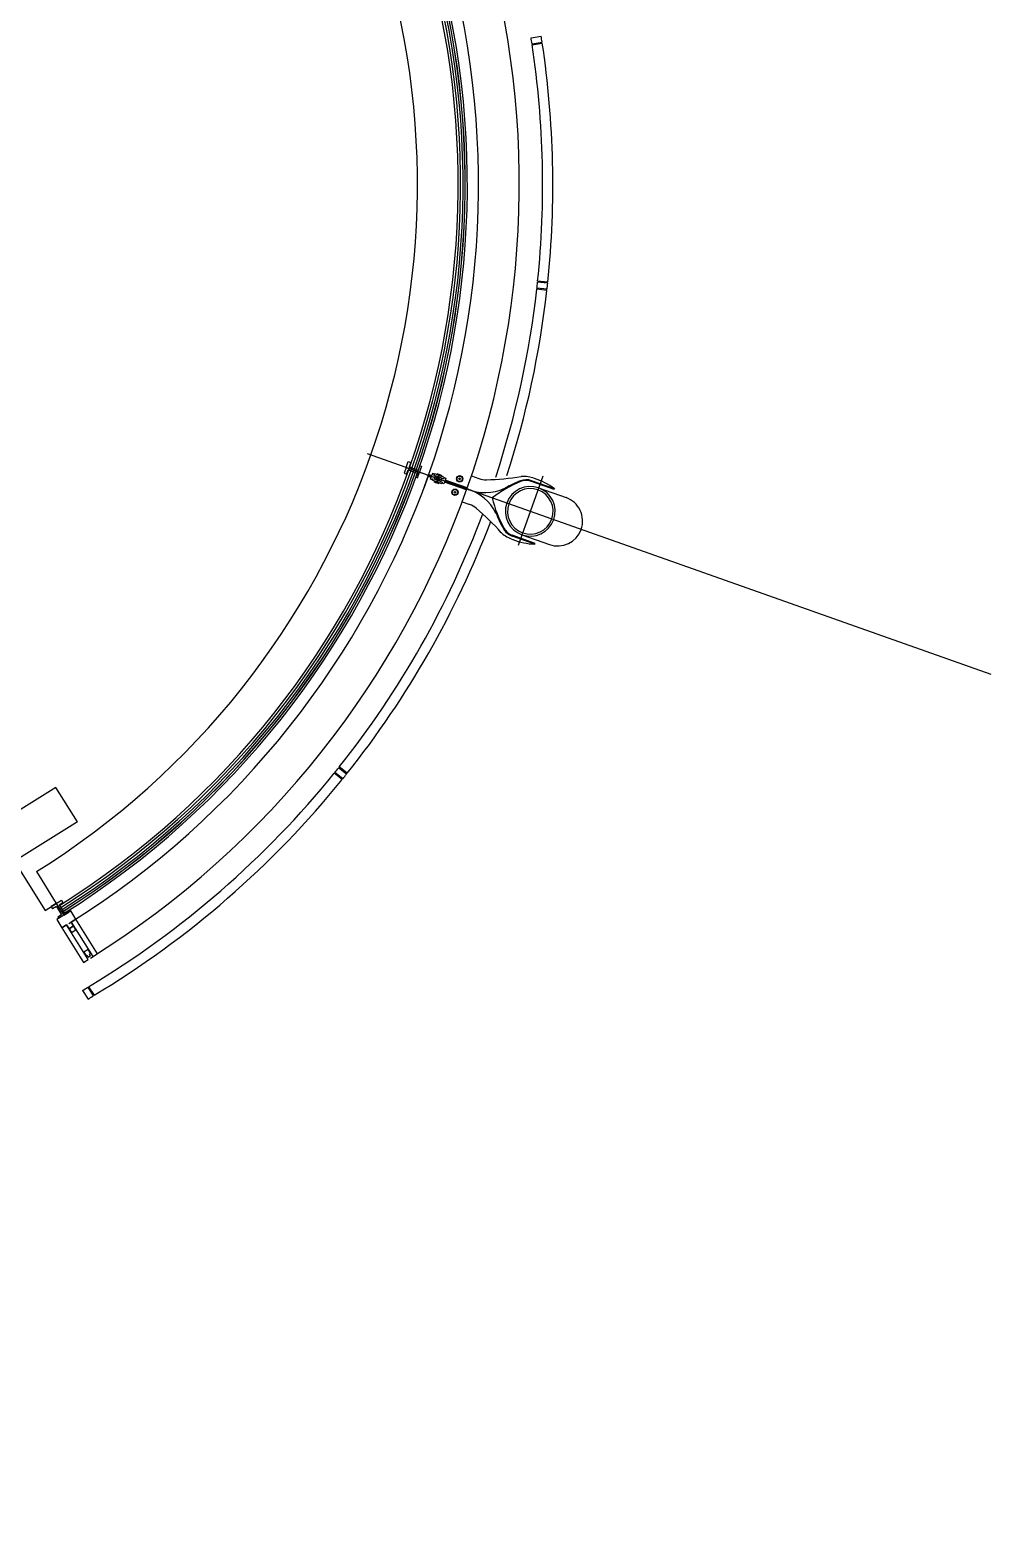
# Model space of a CAD drawing. Extents: x 809487 to 809680, y 818779 to 819225.
# Drawn here: x 809539.8 to 809544.52, y 819044.32 to 819051.67 of the extents above; entities that cross this region are included whole.
import ezdxf

# ---------------------------------------------------------------- set-up
doc = ezdxf.new("R2010")
doc.units = 0
for name, color, linetype in [('F-RC', 7, 'Continuous'), ('MAJ214__', 7, 'Continuous'), ('MAJ270__', 7, 'Continuous'), ('MAJ292__', 7, 'Continuous'), ('MAJ314__scope', 7, 'Continuous'), ('Plan Grid', 7, 'Continuous')]:
    doc.layers.add(name, color=color, linetype=linetype)

msp = doc.modelspace()

# ---------------------------------------------------------------- linework, layer by layer
at = {"layer": 'F-RC'}
for p, q in [((809542.2618, 819051.6292), (809542.3112, 819051.6371)), ((809542.2664, 819051.5996), (809542.3158, 819051.6074)), ((809542.2672, 819051.5946), (809542.3166, 819051.6025)), ((809542.3395, 819050.3893), (809542.2897, 819050.3947)), ((809542.34, 819050.3943), (809542.2903, 819050.3997)), ((809542.3432, 819050.4241), (809542.2935, 819050.4295)), ((809542.3438, 819050.4291), (809542.294, 819050.4345)), ((809541.3563, 819048.0154), (809541.3173, 819048.0467)), ((809541.3594, 819048.0193), (809541.3204, 819048.0506)), ((809541.3344, 819047.9881), (809541.2953, 819048.0194)), ((809541.3375, 819047.992), (809541.2985, 819048.0233)), ((809540.0604, 819046.9527), (809540.0873, 819046.9106)), ((809540.0856, 819046.9689), (809540.1125, 819046.9268)), ((809540.0898, 819046.9717), (809540.1167, 819046.9295))]:
    msp.add_line(p, q, dxfattribs=at)
for centre, radius, start, end in [((809537.7267, 819050.9092), 4.642, 8.65148, 9.02178), ((809537.7267, 819050.9092), 4.592, 8.64745, 9.02178), ((809537.7267, 819050.9092), 4.592, 354.06627, 8.58506), ((809537.7267, 819050.9092), 4.594, 8.58525, 8.64761), ((809537.7267, 819050.9092), 4.64, 8.58958, 8.65132), ((809537.7267, 819050.9092), 4.642, 354.06358, 8.58977), ((809537.7267, 819050.9092), 4.592, 341.76541, 353.56718), ((809537.7267, 819050.9092), 4.642, 342.08181, 353.56987), ((809537.7267, 819050.9092), 4.592, 353.62957, 354.00389), ((809537.7267, 819050.9092), 4.594, 353.56729, 353.62965), ((809537.7267, 819050.9092), 4.594, 354.00381, 354.06617), ((809537.7267, 819050.9092), 4.64, 353.56976, 353.6315), ((809537.7267, 819050.9092), 4.642, 353.63158, 354.00187), ((809537.7267, 819050.9092), 4.64, 354.00195, 354.06369), ((809537.7267, 819050.9092), 4.592, 321.50018, 339.37853), ((809537.7267, 819050.9092), 4.642, 321.49749, 339.11779), ((809537.7267, 819050.9092), 4.592, 321.06347, 321.43779), ((809537.7267, 819050.9092), 4.594, 321.43771, 321.50007), ((809537.7267, 819050.9092), 4.592, 300.97013, 321.00108), ((809537.7267, 819050.9092), 4.642, 300.98787, 321.00377), ((809537.7267, 819050.9092), 4.594, 321.00119, 321.06355), ((809537.7267, 819050.9092), 4.64, 321.00366, 321.06541), ((809537.7267, 819050.9092), 4.642, 321.06549, 321.43578), ((809537.7267, 819050.9092), 4.64, 321.43586, 321.4976), ((809537.5852, 819050.8205), 4.592, 302.6167, 302.99102), ((809537.5852, 819050.8205), 4.594, 302.99086, 303.05322), ((809537.5852, 819050.8205), 4.642, 302.6167, 302.98699), ((809537.5852, 819050.8205), 4.64, 302.98715, 303.04889)]:
    msp.add_arc(centre, radius, start, end, dxfattribs=at)
at = {"layer": 'MAJ214__'}
for p, q in [((809541.7567, 819049.4769), (809541.7709, 819049.4719)), ((809541.7601, 819049.4863), (809541.7742, 819049.4813)), ((809541.7675, 819049.4625), (809541.7709, 819049.4719)), ((809541.7779, 819049.4588), (809541.7675, 819049.4625)), ((809541.7776, 819049.4907), (809541.7742, 819049.4813)), ((809541.7879, 819049.4871), (809541.7776, 819049.4907)), ((809541.7782, 819049.4574), (809541.822, 819049.4418)), ((809541.7796, 819049.4648), (809541.7872, 819049.4621)), ((809541.8179, 819049.4513), (809541.7872, 819049.4621)), ((809541.7879, 819049.4497), (809541.7889, 819049.4525)), ((809541.8096, 819049.442), (809541.7879, 819049.4497)), ((809541.7885, 819049.4484), (809541.7879, 819049.4497)), ((809541.7885, 819049.4484), (809541.8083, 819049.4414)), ((809541.8106, 819049.4448), (809541.7889, 819049.4525)), ((809541.7911, 819049.4528), (809541.791, 819049.4523)), ((809541.7913, 819049.4517), (809541.791, 819049.4523)), ((809541.8237, 819049.4678), (809541.793, 819049.4786)), ((809541.8004, 819049.485), (809541.8014, 819049.4878)), ((809541.8004, 819049.485), (809541.8221, 819049.4773)), ((809541.8027, 819049.4885), (809541.8014, 819049.4878)), ((809541.8014, 819049.4878), (809541.8231, 819049.4802)), ((809541.8023, 819049.4843), (809541.802, 819049.4834)), ((809541.8225, 819049.4814), (809541.8027, 819049.4885)), ((809541.8083, 819049.4457), (809541.8089, 819049.446)), ((809541.8083, 819049.4414), (809541.8096, 819049.442)), ((809541.8091, 819049.4464), (809541.8089, 819049.446)), ((809541.8096, 819049.442), (809541.8106, 819049.4448)), ((809541.8256, 819049.4485), (809541.818, 819049.4512)), ((809541.8202, 819049.478), (809541.8199, 819049.4771)), ((809541.8221, 819049.4773), (809541.8231, 819049.4802)), ((809541.8225, 819049.4814), (809541.8231, 819049.4802)), ((809541.8335, 819049.4391), (809541.8231, 819049.4428)), ((809541.8239, 819049.4677), (809541.8314, 819049.465)), ((809541.8331, 819049.471), (809541.8435, 819049.4674)), ((809541.8368, 819049.4485), (809541.8335, 819049.4391)), ((809541.9452, 819049.4101), (809541.8368, 819049.4485)), ((809541.8435, 819049.4674), (809541.8402, 819049.4579)), ((809541.9486, 819049.4196), (809541.8402, 819049.4579))]:
    msp.add_line(p, q, dxfattribs=at)
for points in [[(809541.8329, 819049.4725), (809541.789, 819049.488)], [(809542.377, 819049.4154), (809542.2645, 819049.4552)], [(809542.2808, 819049.1438), (809542.1683, 819049.1836)]]:
    msp.add_lwpolyline(points, dxfattribs=at)
for centre, radius in [((809541.9115, 819049.4645), 0.0155), ((809541.9115, 819049.4645), 0.0135), ((809541.9115, 819049.4645), 0.0042), ((809541.8881, 819049.3985), 0.0155), ((809541.8881, 819049.3985), 0.0135), ((809541.8881, 819049.3985), 0.0042)]:
    msp.add_circle(centre, radius, dxfattribs=at)
for centre, radius, start, end in [((809537.7267, 819050.9092), 4.189, 302.1026, 19), ((809537.7267, 819050.9092), 4.201, 302.10233, 19), ((809537.7267, 819050.9092), 4.211, 302.1021, 19), ((809537.7267, 819050.9092), 4.2117, 302.10208, 19), ((809541.8055, 819049.4649), 0.0095, 160.49957, 214.31701), ((809541.8055, 819049.4649), 0.0095, 106.68229, 160.49957), ((809541.8055, 819049.4649), 0.006, 160.49952, 340.49979), ((809541.8055, 819049.4649), 0.006, 340.49979, 160.49952), ((809541.8055, 819049.4649), 0.0109, 242.62616, 258.37315), ((809541.8055, 819049.4649), 0.0109, 62.62616, 78.37315), ((809541.8055, 819049.4649), 0.0095, 288.19453, 340.49974), ((809541.8055, 819049.4649), 0.0095, 340.49974, 32.80477), ((809542.4166, 819048.9266), 0.567, 111.46201, 119.60373), ((809542.2381, 819049.3806), 0.0792, 70.49965, 111.46201), ((809542.0363, 819049.6275), 0.2307, 247.17697, 294.73088), ((809541.8826, 819049.1933), 0.2307, 26.26843, 73.82234), ((809542.0363, 819049.6275), 0.2307, 247.17697, 253.82234), ((809541.8826, 819049.1933), 0.2307, 67.17697, 73.82234), ((809542.1266, 819049.437), 0.02, 288.17506, 299.60373), ((809542.0726, 819049.2846), 0.02, 21.39558, 32.82424), ((809542.6192, 819049.4987), 0.567, 201.39558, 209.53729), ((809542.1948, 819049.2582), 0.0792, 209.53729, 250.49965)]:
    msp.add_arc(centre, radius, start, end, dxfattribs=at)
for points, degree in [([(809541.7779, 819049.4581), (809541.7779, 819049.4587), (809541.7779, 819049.4593), (809541.778, 819049.4605), (809541.7781, 819049.4611), (809541.7783, 819049.4622), (809541.7784, 819049.4627), (809541.7786, 819049.4636), (809541.7787, 819049.4639), (809541.7788, 819049.4642)], 3), ([(809541.7782, 819049.4574), (809541.7782, 819049.4574), (809541.7781, 819049.4574), (809541.7781, 819049.4575), (809541.778, 819049.4575), (809541.778, 819049.4576), (809541.778, 819049.4576), (809541.778, 819049.4577), (809541.778, 819049.4577), (809541.7779, 819049.4578), (809541.7779, 819049.4578), (809541.7779, 819049.4579), (809541.7779, 819049.4579), (809541.7779, 819049.458), (809541.7779, 819049.4581), (809541.7779, 819049.4581)], 3), ([(809541.7789, 819049.4644), (809541.7788, 819049.4644), (809541.7788, 819049.4644), (809541.7788, 819049.4644), (809541.7788, 819049.4644), (809541.7788, 819049.4643), (809541.7788, 819049.4643), (809541.7788, 819049.4642)], 3), ([(809541.7789, 819049.4644), (809541.7789, 819049.4645), (809541.7789, 819049.4645), (809541.7789, 819049.4646), (809541.779, 819049.4647), (809541.7791, 819049.4648), (809541.7792, 819049.4648), (809541.7793, 819049.4648), (809541.7794, 819049.4648), (809541.7795, 819049.4648), (809541.7796, 819049.4648), (809541.7796, 819049.4648), (809541.7796, 819049.4648), (809541.7796, 819049.4648)], 3), ([(809541.7852, 819049.4823), (809541.7852, 819049.4822), (809541.7851, 819049.4822), (809541.7851, 819049.4822), (809541.7851, 819049.4821), (809541.7851, 819049.4821), (809541.7851, 819049.4821), (809541.7851, 819049.4821)], 3), ([(809541.7855, 819049.4813), (809541.7855, 819049.4813), (809541.7855, 819049.4813), (809541.7854, 819049.4813), (809541.7854, 819049.4813), (809541.7853, 819049.4814), (809541.7853, 819049.4814), (809541.7852, 819049.4815), (809541.7851, 819049.4815), (809541.7851, 819049.4817), (809541.7851, 819049.4818), (809541.7851, 819049.4819), (809541.7851, 819049.482), (809541.7851, 819049.4821)], 3), ([(809541.7852, 819049.4823), (809541.7853, 819049.4826), (809541.7854, 819049.4829), (809541.7858, 819049.4837), (809541.7861, 819049.4842), (809541.7866, 819049.4852), (809541.7869, 819049.4857), (809541.7876, 819049.4866), (809541.788, 819049.4871), (809541.7883, 819049.4876)], 3), ([(809541.7855, 819049.4813), (809541.7861, 819049.4811), (809541.7867, 819049.4808), (809541.7883, 819049.4803), (809541.7893, 819049.48), (809541.7908, 819049.4794), (809541.7914, 819049.4792), (809541.7924, 819049.4789), (809541.7927, 819049.4787), (809541.793, 819049.4786)], 3), ([(809541.7855, 819049.4813), (809541.7863, 819049.481), (809541.7872, 819049.4807), (809541.7881, 819049.4804), (809541.7893, 819049.4799), (809541.7906, 819049.4795), (809541.7919, 819049.479), (809541.7923, 819049.4789), (809541.7927, 819049.4788), (809541.793, 819049.4786)], 3), ([(809541.7891, 819049.4707), (809541.7888, 819049.4697), (809541.7885, 819049.4687), (809541.788, 819049.4665), (809541.7878, 819049.4655), (809541.7876, 819049.464), (809541.7875, 819049.4635), (809541.7874, 819049.4627), (809541.7873, 819049.4625), (809541.7872, 819049.4622), (809541.7872, 819049.4622), (809541.7872, 819049.4621)], 3), ([(809541.7883, 819049.4876), (809541.7884, 819049.4876), (809541.7884, 819049.4877), (809541.7885, 819049.4878), (809541.7885, 819049.4878), (809541.7886, 819049.4878), (809541.7886, 819049.4879), (809541.7887, 819049.4879), (809541.7887, 819049.4879), (809541.7888, 819049.488), (809541.7888, 819049.488), (809541.7889, 819049.488), (809541.7889, 819049.488), (809541.789, 819049.488), (809541.789, 819049.488), (809541.789, 819049.488)], 3), ([(809541.793, 819049.4786), (809541.793, 819049.4786), (809541.793, 819049.4786), (809541.793, 819049.4784), (809541.7929, 819049.4782), (809541.7926, 819049.4777), (809541.7924, 819049.4774), (809541.7918, 819049.4763), (809541.7913, 819049.4754), (809541.7902, 819049.4734), (809541.7897, 819049.4722), (809541.7892, 819049.471), (809541.7892, 819049.4708), (809541.7891, 819049.4707)], 3), ([(809541.7975, 819049.4598), (809541.7977, 819049.4596), (809541.7978, 819049.4594), (809541.798, 819049.4591), (809541.7981, 819049.4589), (809541.7983, 819049.4587), (809541.7983, 819049.4586), (809541.7984, 819049.4585), (809541.7984, 819049.4585), (809541.7984, 819049.4585)], 3), ([(809541.7984, 819049.4585), (809541.7994, 819049.4569), (809541.8005, 819049.4552)], 2), ([(809541.804, 819049.4744), (809541.804, 819049.4744), (809541.804, 819049.4744), (809541.8039, 819049.4744), (809541.8038, 819049.4744), (809541.8036, 819049.4743), (809541.8034, 819049.4742), (809541.803, 819049.4741), (809541.8028, 819049.474), (809541.8026, 819049.4739)], 3), ([(809541.8033, 819049.4542), (809541.8053, 819049.4548), (809541.807, 819049.4554)], 2), ([(809541.8077, 819049.4756), (809541.8058, 819049.475), (809541.804, 819049.4744)], 2), ([(809541.807, 819049.4554), (809541.807, 819049.4554), (809541.8071, 819049.4554), (809541.8071, 819049.4554), (809541.8072, 819049.4555), (809541.8075, 819049.4556), (809541.8077, 819049.4556), (809541.8081, 819049.4558), (809541.8083, 819049.4558), (809541.8085, 819049.4559)], 3), ([(809541.8127, 819049.4714), (809541.8117, 819049.4729), (809541.8106, 819049.4746)], 2), ([(809541.8135, 819049.4701), (809541.8134, 819049.4702), (809541.8133, 819049.4704), (809541.8131, 819049.4708), (809541.8129, 819049.471), (809541.8128, 819049.4712), (809541.8127, 819049.4713), (809541.8127, 819049.4713), (809541.8127, 819049.4714), (809541.8127, 819049.4714)], 3), ([(809541.818, 819049.4512), (809541.818, 819049.4512), (809541.8179, 819049.4512), (809541.8179, 819049.4513)], 2), ([(809541.818, 819049.4512), (809541.818, 819049.4512), (809541.818, 819049.4512), (809541.8181, 819049.4514), (809541.8182, 819049.4516), (809541.8184, 819049.4521), (809541.8186, 819049.4525), (809541.8193, 819049.4535), (809541.8198, 819049.4544), (809541.8208, 819049.4565), (809541.8214, 819049.4576), (809541.8218, 819049.4589), (809541.8219, 819049.459), (809541.8219, 819049.4591)], 3), ([(809541.8219, 819049.4591), (809541.8223, 819049.4601), (809541.8226, 819049.4611), (809541.8231, 819049.4633), (809541.8232, 819049.4643), (809541.8235, 819049.4658), (809541.8235, 819049.4664), (809541.8237, 819049.4671), (809541.8237, 819049.4673), (809541.8238, 819049.4676), (809541.8238, 819049.4677), (809541.8239, 819049.4677)], 3), ([(809541.8227, 819049.4422), (809541.8227, 819049.4422), (809541.8226, 819049.4421), (809541.8226, 819049.4421), (809541.8225, 819049.442), (809541.8225, 819049.442), (809541.8224, 819049.442), (809541.8224, 819049.4419), (809541.8223, 819049.4419), (809541.8223, 819049.4419), (809541.8223, 819049.4419), (809541.8222, 819049.4418), (809541.8222, 819049.4418), (809541.8221, 819049.4418), (809541.8221, 819049.4418), (809541.822, 819049.4418)], 3), ([(809541.8259, 819049.4476), (809541.8258, 819049.4473), (809541.8256, 819049.4469), (809541.8252, 819049.4461), (809541.825, 819049.4456), (809541.8244, 819049.4447), (809541.8241, 819049.4442), (809541.8235, 819049.4432), (809541.8231, 819049.4427), (809541.8227, 819049.4422)], 3), ([(809541.8237, 819049.4678), (809541.8238, 819049.4677), (809541.8238, 819049.4677), (809541.8239, 819049.4677)], 2), ([(809541.8237, 819049.4678), (809541.8238, 819049.4677), (809541.8238, 819049.4677), (809541.8239, 819049.4677)], 2), ([(809541.8256, 819049.4485), (809541.8256, 819049.4485), (809541.8256, 819049.4485), (809541.8256, 819049.4485), (809541.8257, 819049.4485), (809541.8257, 819049.4485), (809541.8258, 819049.4484), (809541.8259, 819049.4483), (809541.8259, 819049.4483), (809541.826, 819049.4481), (809541.826, 819049.4481), (809541.826, 819049.4479), (809541.826, 819049.4478), (809541.826, 819049.4478)], 3), ([(809541.8259, 819049.4476), (809541.8259, 819049.4476), (809541.8259, 819049.4476), (809541.8259, 819049.4477), (809541.8259, 819049.4477), (809541.826, 819049.4477), (809541.826, 819049.4477), (809541.826, 819049.4478)], 3), ([(809541.8322, 819049.4654), (809541.8322, 819049.4654), (809541.8322, 819049.4653), (809541.8321, 819049.4652), (809541.8321, 819049.4652), (809541.832, 819049.4651), (809541.8319, 819049.465), (809541.8318, 819049.465), (809541.8317, 819049.465), (809541.8316, 819049.465), (809541.8315, 819049.465), (809541.8314, 819049.465), (809541.8314, 819049.465), (809541.8314, 819049.465)], 3), ([(809541.8322, 819049.4654), (809541.8322, 819049.4654), (809541.8322, 819049.4654), (809541.8322, 819049.4655), (809541.8322, 819049.4655), (809541.8323, 819049.4655), (809541.8323, 819049.4656), (809541.8323, 819049.4656)], 3), ([(809541.8332, 819049.4717), (809541.8332, 819049.4711), (809541.8331, 819049.4705), (809541.833, 819049.4693), (809541.833, 819049.4688), (809541.8328, 819049.4676), (809541.8327, 819049.4671), (809541.8325, 819049.4662), (809541.8324, 819049.4659), (809541.8323, 819049.4656)], 3)]:
    msp.add_open_spline(points, degree=degree, dxfattribs=at)
at = {"layer": 'MAJ270__'}
for p, q in [((809544.5199, 819048.5037), (809541.4592, 819049.5876)), ((809541.6616, 819049.5079), (809541.6666, 819049.5221)), ((809542.319, 819049.4771), (809542.1986, 819049.1372))]:
    msp.add_line(p, q, dxfattribs=at)
msp.add_circle((809541.6641, 819049.515), 0.003, dxfattribs=at)
at = {"layer": 'MAJ292__'}
for p, q in [((809541.6485, 819049.5205), (809541.7138, 819049.4974)), ((809541.6485, 819049.5205), (809541.7138, 819049.4974)), ((809541.7065, 819049.5), (809541.9469, 819049.4149)), ((809541.7567, 819049.4769), (809541.7358, 819049.418)), ((809542.2987, 819049.4197), (809542.4335, 819049.372)), ((809542.2172, 819049.1897), (809542.352, 819049.142)), ((809539.8341, 819047.5365), (809539.9313, 819047.3809)), ((809539.9313, 819047.3809), (809539.9059, 819047.365)), ((809539.9313, 819047.3809), (809539.9059, 819047.365)), ((809539.9313, 819047.3809), (809539.9568, 819047.3968)), ((809539.9313, 819047.3809), (809539.9568, 819047.3968)), ((809539.9313, 819047.3809), (809539.9681, 819047.3222)), ((809539.9313, 819047.3809), (809539.9681, 819047.3222)), ((809539.9313, 819047.3809), (809539.9681, 819047.3222)), ((809539.9313, 819047.3809), (809539.9681, 819047.3222)), ((809539.9446, 819047.3739), (809539.9637, 819047.3858)), ((809539.9446, 819047.3739), (809539.9637, 819047.3858)), ((809539.9446, 819047.3739), (809539.9703, 819047.3327)), ((809539.9446, 819047.3739), (809539.9703, 819047.3327)), ((809539.9568, 819047.3968), (809539.9637, 819047.3858)), ((809539.9568, 819047.3968), (809539.9637, 819047.3858)), ((809539.9059, 819047.365), (809539.9128, 819047.354)), ((809539.9059, 819047.365), (809539.9128, 819047.354)), ((809539.9319, 819047.3659), (809539.9128, 819047.354)), ((809539.9319, 819047.3659), (809539.9128, 819047.354)), ((809539.9319, 819047.3659), (809539.9576, 819047.3248)), ((809539.9319, 819047.3659), (809539.9576, 819047.3248)), ((809539.9576, 819047.3248), (809539.9385, 819047.3128)), ((809539.9576, 819047.3248), (809539.9385, 819047.3128)), ((809539.9385, 819047.3128), (809539.9426, 819047.3063)), ((809539.9385, 819047.3128), (809539.9426, 819047.3063)), ((809539.9681, 819047.3222), (809539.9426, 819047.3063)), ((809539.9681, 819047.3222), (809539.9426, 819047.3063)), ((809539.9681, 819047.3222), (809539.9935, 819047.3381)), ((809539.9681, 819047.3222), (809539.9935, 819047.3381)), ((809539.9703, 819047.3327), (809539.9894, 819047.3446)), ((809539.9703, 819047.3327), (809539.9894, 819047.3446)), ((809539.9894, 819047.3446), (809539.9935, 819047.3381)), ((809539.9894, 819047.3446), (809539.9935, 819047.3381))]:
    msp.add_line(p, q, dxfattribs=at)
for points in [[(809541.6485, 819049.5205), (809541.6385, 819049.4922), (809541.6507, 819049.4879), (809541.6583, 819049.5091), (809541.704, 819049.4929), (809541.6965, 819049.4717), (809541.7038, 819049.4691), (809541.7138, 819049.4974)], [(809541.6485, 819049.5205), (809541.6585, 819049.5488), (809541.6708, 819049.5445), (809541.6633, 819049.5232), (809541.709, 819049.5071), (809541.7165, 819049.5283), (809541.7238, 819049.5257), (809541.7138, 819049.4974)], [(809541.9694, 819049.4785), (809542.0061, 819049.4655)], [(809542.377, 819049.4154), (809542.3756, 819049.4114), (809542.2631, 819049.4513)], [(809541.9243, 819049.3512), (809541.9611, 819049.3382)], [(809542.2808, 819049.1438), (809542.2822, 819049.1477), (809542.1697, 819049.1876)], [(809539.8341, 819047.5365), (809539.8341, 819047.5365)], [(809539.9931, 819047.2821), (809539.9931, 819047.2821)], [(809540.0991, 819047.1125), (809540.0991, 819047.1125)]]:
    msp.add_lwpolyline(points, dxfattribs=at)
for points in [[(809540.0158, 819047.2703), (809540.0041, 819047.289), (809540.027, 819047.3033), (809540.002, 819047.3434), (809539.9341, 819047.301), (809539.9592, 819047.2609), (809539.9821, 819047.2752), (809539.9938, 819047.2565)], [(809540.133, 819047.1337), (809540.027, 819047.3033), (809540.0041, 819047.289), (809540.1101, 819047.1194)], [(809540.0881, 819047.1056), (809539.9821, 819047.2752), (809539.9592, 819047.2609), (809540.0652, 819047.0913)], [(809540.0275, 819047.2516), (809540.0158, 819047.2703), (809539.9938, 819047.2565), (809540.0055, 819047.2378)], [(809540.0158, 819047.2703), (809540.0158, 819047.2703), (809540.0041, 819047.289), (809540.0041, 819047.289)], [(809540.0998, 819047.125), (809540.0945, 819047.1335), (809540.0994, 819047.1365), (809540.0878, 819047.1552), (809540.0657, 819047.1414), (809540.0774, 819047.1228), (809540.0823, 819047.1258), (809540.0876, 819047.1173)]]:
    msp.add_lwpolyline(points, close=True, dxfattribs=at)
for centre, radius, start, end in [((809537.7267, 819050.9092), 4.477, 302, 19), ((809537.7267, 819050.9092), 4.277, 302, 19), ((809537.7267, 819050.9092), 4.177, 302.10288, 19), ((809537.7267, 819050.9092), 4.222, 302.10185, 19), ((809537.7267, 819050.9092), 3.977, 302, 19), ((809542.0395, 819049.5597), 0.1, 250.49965, 271.5781), ((809542.0054, 819050.7995), 1.3402, 271.5781, 278.92544), ((809542.4166, 819048.9266), 0.5628, 111.46201, 127.86751), ((809542.2381, 819049.3806), 0.075, 70.49965, 111.46201), ((809542.2164, 819049.4557), 0.02, 91.89572, 98.92544), ((809542.2214, 819049.3035), 0.1724, 70.77476, 91.89572), ((809542.1745, 819049.1432), 0.3393, 53.36037, 72.20571), ((809542.6192, 819049.4987), 0.5628, 193.13179, 209.53729), ((809542.2579, 819049.3047), 0.122, 340.49965, 160.49965), ((809542.2579, 819049.3047), 0.112, 340.49965, 160.49965), ((809542.3927, 819049.257), 0.122, 340.49965, 70.49966), ((809541.9277, 819049.244), 0.1, 49.4212, 70.49965), ((809541.1209, 819048.302), 1.3402, 42.07386, 49.4212), ((809542.2579, 819049.3047), 0.122, 160.49965, 340.49965), ((809542.2579, 819049.3047), 0.112, 160.49965, 340.49965), ((809542.1948, 819049.2582), 0.075, 209.53729, 250.49965), ((809542.3927, 819049.257), 0.122, 250.49965, 340.49965), ((809542.1306, 819049.2135), 0.02, 222.07386, 229.10358), ((809542.2304, 819049.3287), 0.1724, 229.10358, 250.22455), ((809542.2948, 819049.4828), 0.3393, 248.7936, 267.63894)]:
    msp.add_arc(centre, radius, start, end, dxfattribs=at)
msp.add_open_spline([(809541.8329, 819049.4725), (809541.8329, 819049.4725), (809541.8329, 819049.4724), (809541.833, 819049.4724), (809541.833, 819049.4723), (809541.8331, 819049.4723), (809541.8331, 819049.4722), (809541.8331, 819049.4722), (809541.8331, 819049.4721), (809541.8331, 819049.4721), (809541.8331, 819049.472), (809541.8331, 819049.472), (809541.8331, 819049.4719), (809541.8332, 819049.4718), (809541.8332, 819049.4718), (809541.8332, 819049.4717)], degree=3, dxfattribs=at)
at = {"layer": 'MAJ314__scope'}
msp.add_line((809540.0355, 819047.7803), (809539.9295, 819047.9499), dxfattribs=at)
for points in [[(809539.9295, 819047.9499), (809511.6743, 819030.2941)], [(809540.0355, 819047.7803), (809511.7803, 819030.1244)]]:
    msp.add_lwpolyline(points, dxfattribs=at)
at = {"layer": 'Plan Grid'}
for p, q in [((809539.7259, 819047.5868), (809539.8761, 819047.3464)), ((809539.8761, 819047.3464), (809539.9313, 819047.3809))]:
    msp.add_line(p, q, dxfattribs=at)

doc.saveas('drawing.dxf')
